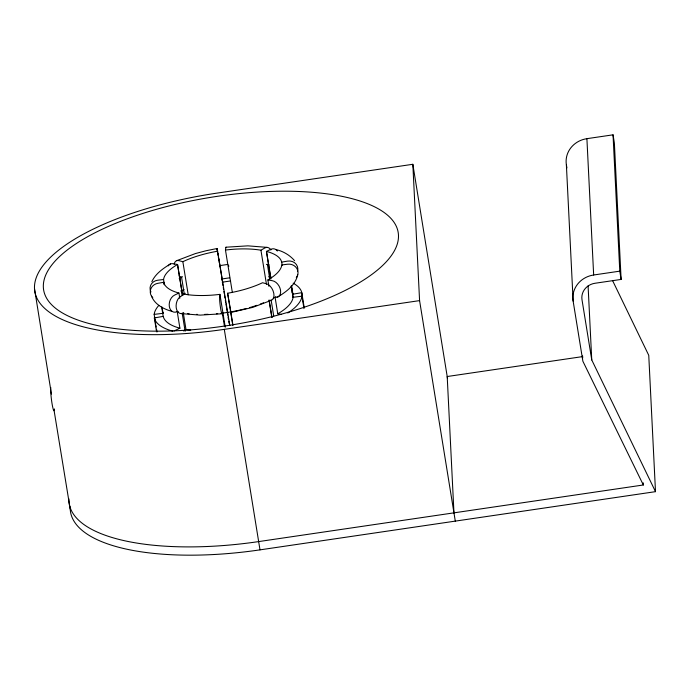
<?xml version="1.0" encoding="UTF-8"?>
<svg xmlns="http://www.w3.org/2000/svg" width="690" height="690" viewBox="0 0 690 690"><rect width="100%" height="100%" fill="white"/><g stroke="black" fill="none" stroke-linecap="round" stroke-linejoin="round"><path stroke-width="1.03" d="M176.649 260.682L195.425 253.566L206.12 250.729L217.109 248.512L217.35 250.643M271.429 300.288L252.652 307.404L230.969 312.458L227.614 293.241A59.858 21.545 -9.2 0 0 262.545 282.736L266.53 283.788A8.97 5.261 64.6 0 1 273.775 293.241A8.97 5.261 64.6 0 1 269.764 300.435M180.642 296.424L184.497 294.207A59.858 21.545 -9.2 0 0 219.92 294.371L219.644 296.588A8.979 0.88 83 0 0 220.567 308.171A8.979 0.88 83 0 0 222.327 313.113L224.5 326.568M232.349 292.465L225.475 250.056L225.759 247.839A8.97 0.88 83 0 1 226.329 247.615M229.839 325.611L217.109 248.512L217.367 250.772M297.77 274.68C295.441 285.125 286.264 291.836 277.613 297.054M151.834 281.718C155.5 273.62 163.159 268.453 170.464 263.916M225.475 250.056A59.858 21.545 -9.2 0 1 260.932 250.211L264.762 248.003A8.97 5.77 -80.3 0 1 270.86 250.022M180.651 296.433A8.97 5.77 -80.3 0 0 176.252 307.999A8.97 5.77 -80.3 0 0 183.324 312.958L185.998 329.501L183.497 330.941M179.788 298.339L178.934 293.034L174.553 295.122A8.97 6.503 -75.2 0 0 169.326 306.515A8.97 6.503 -75.2 0 0 177.235 311.656L179.909 328.19L174.165 330.924M270.851 249.314L266.444 251.41L270.903 278.976M270.661 277.233L266.469 251.393A59.858 21.545 -9.2 0 1 281.684 262.122L287.583 261.113A8.979 8.375 -13.2 0 1 297.588 271.222M156.552 331.64L154.327 317.918L163.22 316.391A65.835 23.702 -9.2 0 0 179.926 328.19M292.172 292.12A65.835 23.702 -9.2 0 1 292.94 294.19L301.789 292.672L304.187 307.447M447.543 378.594L412.836 164.289L217.54 193.028A188.551 67.879 -9.2 0 0 34.5 288.627L51.431 394.111M68.862 498.81A188.551 67.879 -9.2 0 0 258.664 541.59L643.33 484.984L582.877 361.241L573.131 301.073L566.378 164.746A24.452 22.796 -2.8 0 1 586.905 138.673L613.039 134.826L614.376 143.097L621.121 279.424L594.996 283.262A15.473 14.421 -2.8 0 0 582.006 299.771L591.753 359.939L655.5 491.659L260.001 549.861A188.551 67.879 -9.2 0 1 70.199 507.072M34.5 288.627A188.551 67.879 -9.2 0 0 224.293 329.354L419.58 300.616L412.836 164.289M573.131 301.073A24.452 22.796 -2.8 0 1 593.659 275L619.784 271.153L613.039 134.826M582.326 356.644L447.206 376.524L453.96 512.851M168.265 265.874A8.979 6.072 60.1 0 1 173.035 263.718L177.546 264.494A59.858 21.545 -9.2 0 0 163.573 279.502L157.665 280.226A8.97 8.323 7.1 0 0 150.938 291.999M155.664 323.696L154.155 314.399L163.021 313.303A65.835 23.702 -9.2 0 1 163.211 312.303M281.632 314.459L277.76 313.795A65.835 23.702 -9.2 0 0 293.095 297.278L301.961 296.191L303.971 308.594M226.027 247.201L247.891 245.847L267.099 247.374M222.059 313.769L200.186 315.123L180.987 313.596M268.919 286.307L267.884 279.942L272.403 280.718A8.97 6.063 60.1 0 1 280.52 290.154A8.97 6.063 60.1 0 1 275.086 297.252L277.76 313.795M217.79 251.186A59.858 21.545 -9.2 0 0 182.859 261.7L178.874 260.647A8.97 5.261 64.6 0 0 174.191 264.253M181.988 293.129L184.23 293.724L181.556 277.182A8.97 5.261 64.6 0 1 179.124 275.922M271.394 317.089A65.835 23.702 -9.2 0 0 271.886 316.857L272.636 317.055M275.879 249.53C283.176 251.255 289.705 255.041 294.604 260.708M172.198 311.44C163.832 309.224 154.888 304.644 151.524 296.208M217.117 248.521L217.298 249.099M612.66 280.761L648.755 355.333L655.5 491.659M230.943 312.449L230.788 311.88L232.961 325.318M221.913 279.01L222.654 282.158L219.8 264.822M219.903 265.305L219.713 264.434M219.61 263.873L219.334 262.45M219.463 263.123L219.584 263.744M219.351 262.545L219.058 260.967M218.92 260.182L218.445 257.474M218.903 260.113L218.592 258.353M218.325 256.801L218.48 257.672M217.764 253.368L218.04 255.067M53.958 409.705L70.216 509.134M619.784 271.153L621.121 279.424M566.378 164.746L566.895 167.92M419.58 300.616L455.297 521.123M291.603 285.919L292.94 294.182M293.095 297.278L291.249 285.91L293.052 297.287M281.684 262.122L282.201 265.296M269.781 279.019L267.435 264.546A8.97 5.77 -80.3 0 0 268.565 263.701M271.144 300.09L273.74 316.123M269.204 300.322L271.886 316.865M260.932 250.211L266.461 284.315M269.005 300.038L271.817 317.391M228.606 265.417L228.77 266.444M227.614 293.241L232.763 325.05M217.902 254.213L218.023 254.972M222.585 283.142L222.939 285.341M223.284 287.454L223.62 289.567M223.922 291.413L224.31 293.785M224.595 295.544L224.992 298.011M225.337 300.124L225.673 302.229M225.932 303.816L226.363 306.455M226.605 307.947L227.778 315.183M228.071 317.012L228.442 319.323M228.752 321.23L229.097 323.343M219.929 294.363L225.251 327.224M224.293 329.354L260.001 549.861M182.859 261.7L188.215 294.777M182.531 295.234L177.546 264.494L182.54 295.493M182.195 313.174L185.127 331.278M163.573 279.502L164.436 284.798M164.099 284.427L163.754 282.305L157.82 283.323A8.979 8.375 -13.2 0 0 150.722 289.145A8.979 8.375 -13.2 0 0 152.783 297.632M162.021 307.102L163.021 313.303M161.71 307.093L163.176 316.399M155.862 324.956L156.207 327.069M156.544 329.173L157.001 331.968M217.643 252.6L217.781 253.489M643.227 482.836L643.33 484.984M586.905 138.673L593.659 275M588.087 285.876L591.753 359.939M582.61 355.876L582.714 358.024M54.398 408.929A11.963 1.173 83 0 1 52.086 403.883A11.963 1.173 83 0 1 50.801 387.564M267.884 279.942A59.858 21.545 -9.2 0 0 281.822 264.934L287.739 264.201A8.97 8.323 7.1 0 1 296.76 268.307A8.97 8.323 7.1 0 1 296.295 277.544M178.934 293.034A59.858 21.545 -9.2 0 1 163.72 282.314M275.922 296.76A65.835 23.702 -9.2 0 1 273.206 298.296M263.563 302.807A65.835 23.702 -9.2 0 1 260.268 304.092M256.93 305.291A65.835 23.702 -9.2 0 1 249.521 307.619M246.382 308.49A65.835 23.702 -9.2 0 1 221.016 313.286M217.712 313.631A65.835 23.702 -9.2 0 1 216.401 313.76M208.095 314.295A65.835 23.702 -9.2 0 1 204.525 314.39M197.262 314.321A65.835 23.702 -9.2 0 1 196.659 314.304M189.146 313.76A65.835 23.702 -9.2 0 1 187.508 313.571M183.842 313.044A65.835 23.702 -9.2 0 1 183.333 312.958M178.382 311.94A65.835 23.702 -9.2 0 1 176.364 311.414M179.193 278.355A65.835 23.702 -9.2 0 1 182.548 276.724M219.549 265.702A65.835 23.702 -9.2 0 1 227.941 264.443M266.418 264.382A65.835 23.702 -9.2 0 1 269.031 264.839M293.164 283.202A74.822 26.936 -9.2 0 1 287.79 312.975M172.845 331.183A74.822 26.936 -9.2 0 1 154.327 317.909M154.155 314.399A74.822 26.936 -9.2 0 1 158.924 305.299M180.737 290.999A74.822 26.936 -9.2 0 1 184.075 289.567M222.249 278.95A74.822 26.936 -9.2 0 1 229.658 277.837M268.582 276.811A74.822 26.936 -9.2 0 1 271.204 277.104M270.816 249.332A8.979 6.512 -75.2 0 1 277.371 251.022M190.733 330.174A65.835 23.702 -9.2 0 1 186.015 329.501M181.867 294.897A65.835 23.702 -9.2 0 1 185.231 293.259M222.223 282.236A65.835 23.702 -9.2 0 1 230.624 280.985M134.93 330.476A179.572 64.644 -9.2 0 0 398.458 235.066A179.572 64.644 -9.2 0 0 129.366 218.031A179.572 64.644 -9.2 0 0 134.93 330.476"/></g></svg>
